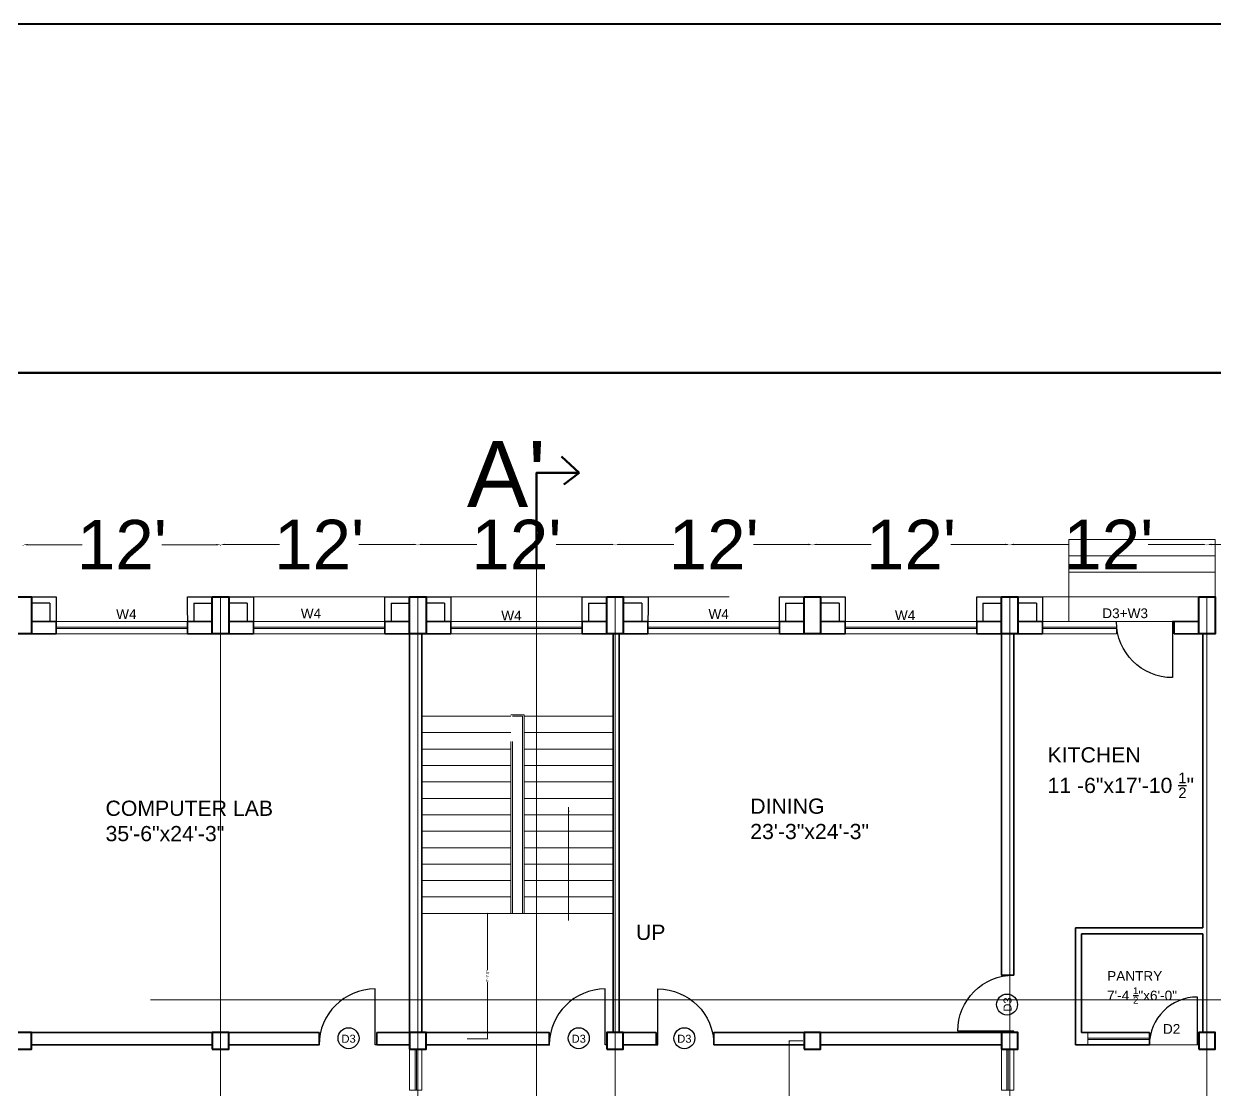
# Model space of a CAD drawing. Header units: feet. Extents: x 15113 to 123217, y -97269 to -8247.
# Drawn here: x 28387 to 29256, y -26551 to -25773 of the extents above; entities that cross this region are included whole.
import ezdxf

# ---------------------------------------------------------------- set-up
doc = ezdxf.new("R2010")
doc.units = ezdxf.units.FT
doc.header["$LTSCALE"] = 50.2
doc.header["$MEASUREMENT"] = 0
doc.header["$PDMODE"] = 3
for name, pattern in [('1', [0]), ('DASHED', [0.75, 0.5, -0.25]), ('DOT', [0.25, 0, -0.25]), ('HIDDEN', [0.375, 0.25, -0.125])]:
    doc.linetypes.add(name, pattern=pattern)
doc.layers.get('0').update_dxf_attribs({"lineweight": 35})
for name, color, linetype in [('C-ANNO-TABL-PATT', 7, 'Continuous'), ('Text', 164, 'Continuous'), ('Work', 250, 'Continuous')]:
    doc.layers.add(name, color=color, linetype=linetype)
for name, color, linetype, lineweight in [('column', 6, 'Continuous', 40), ('door', 42, 'Continuous', 25), ('drg seal', 250, 'Continuous', 120), ('WALL', 1, '1', 30)]:
    doc.layers.add(name, color=color, linetype=linetype, lineweight=lineweight)
doc.styles.add('2.2 INCH', font='arial.ttf', dxfattribs={"height": 2.2})
doc.styles.add('5.2 INCH', font='arial.ttf', dxfattribs={"height": 5.2})
doc.styles.add('7.1 INCH', font='arial.ttf', dxfattribs={"height": 7.1})
doc.styles.get("Standard").update_dxf_attribs({"font": 'arial.ttf'})
doc.dimstyles.new('2.2 INCH', dxfattribs={"dimscale": 0, "dimtxt": 5.2, "dimasz": 3.1, "dimexe": 0.18, "dimexo": 1.063, "dimgap": 0.09, "dimtad": 0, "dimdec": 0, "dimzin": 0, "dimdsep": 46, "dimlunit": 4, "dimtxsty": '5.2 INCH', "dimcen": 0, "dimclrd": 230, "dimclre": 230, "dimclrt": 164, "dimadec": 0, "dimazin": 0, "dimtfac": 1, "dimtdec": 0, "dimtofl": 0, "dimtmove": 0, "dimatfit": 3, "dimfxl": 0.5, "dimtolj": 1, "dimtzin": 0, "dimlwd": 15, "dimlwe": 15, "dimarcsym": 0})
doc.dimstyles.new('7.1INCH', dxfattribs={"dimtxt": 7.1, "dimasz": 3.5, "dimexe": 0, "dimexo": 0.2, "dimtad": 0, "dimlunit": 3, "dimtxsty": '7.1 INCH', "dimblk": 'ARCHTICK', "dimcen": 2.5, "dimclrd": 230, "dimclre": 230, "dimclrt": 164, "dimadec": 0, "dimazin": 0, "dimtfac": 1, "dimtmove": 0, "dimatfit": 3, "dimfxl": 1, "dimlwd": 9, "dimlwe": 18, "dimarcsym": 0})
doc.dimstyles.get("Standard").update_dxf_attribs({"dimscale": 20, "dimtxt": 0.18, "dimasz": 0.18, "dimexe": 0.18, "dimexo": 0.0625, "dimgap": 0.09, "dimtad": 0, "dimtih": 1, "dimtoh": 1, "dimdec": 1, "dimzin": 0, "dimdsep": 46, "dimlunit": 3, "dimtxsty": 'Standard', "dimblk": 'ARCHTICK', "dimcen": 0.09, "dimadec": 0, "dimazin": 0, "dimtfac": 1, "dimtdec": 1, "dimtofl": 0, "dimtmove": 0, "dimatfit": 3, "dimfxl": 0.5, "dimfxlon": 1, "dimtolj": 1, "dimtzin": 0, "dimarcsym": 0})

# ---------------------------------------------------------------- blocks, each defined once
blk = doc.blocks.new('_ArchTick')
at = {"color": 0, "linetype": 'ByBlock', "const_width": 0.15}
blk.add_lwpolyline([(-0.5, -0.5), (0.5, 0.5)], dxfattribs=at)
blk = doc.blocks.new('*D472')
at = {"layer": 'Defpoints', "color": 0, "transparency": 16777216}
for p in [(28530.25, -26153.17), (28386.25, -26191.3), (28530.25, -26191.3)]:
    blk.add_point(p, dxfattribs=at)
at = {"layer": 'WALL', "color": 230, "linetype": 'DOT', "lineweight": 15, "transparency": 16777216}
for p, q in [((28386.25, -26153.67), (28386.25, -26152.99)), ((28530.25, -26153.67), (28530.25, -26152.99))]:
    blk.add_line(p, q, dxfattribs=at)
at = {"layer": 'WALL', "color": 230, "lineweight": 15, "transparency": 16777216}
for p, q in [((28389.35, -26153.17), (28429.2, -26153.17)), ((28527.15, -26153.17), (28487.3, -26153.17))]:
    blk.add_line(p, q, dxfattribs=at)
at = {"layer": 'WALL', "color": 230, "transparency": 16777216}
for points in [[(28389.35, -26152.65), (28389.35, -26153.69), (28386.25, -26153.17)], [(28527.15, -26152.65), (28527.15, -26153.69), (28530.25, -26153.17)]]:
    blk.add_solid(points, dxfattribs=at)
at = {"layer": 'WALL', "color": 164, "transparency": 16777216, "insert": (28458.25, -26153.17), "char_height": 5.2, "attachment_point": 5, "style": '5.2 INCH'}
blk.add_mtext("\\A1;{\\H6.948x;12'}", dxfattribs=at)
blk = doc.blocks.new('*D473')
at = {"layer": 'Defpoints', "color": 0, "transparency": 16777216}
for p in [(28674.25, -26152.99), (28530.25, -26191.3), (28674.25, -26191.3)]:
    blk.add_point(p, dxfattribs=at)
at = {"layer": 'WALL', "color": 230, "linetype": 'DOT', "lineweight": 15, "transparency": 16777216}
for p, q in [((28530.25, -26153.49), (28530.25, -26152.81)), ((28674.25, -26153.49), (28674.25, -26152.81))]:
    blk.add_line(p, q, dxfattribs=at)
at = {"layer": 'WALL', "color": 230, "lineweight": 15, "transparency": 16777216}
for p, q in [((28533.35, -26152.99), (28573.2, -26152.99)), ((28671.15, -26152.99), (28631.3, -26152.99))]:
    blk.add_line(p, q, dxfattribs=at)
at = {"layer": 'WALL', "color": 230, "transparency": 16777216}
for points in [[(28533.35, -26152.47), (28533.35, -26153.51), (28530.25, -26152.99)], [(28671.15, -26152.47), (28671.15, -26153.51), (28674.25, -26152.99)]]:
    blk.add_solid(points, dxfattribs=at)
at = {"layer": 'WALL', "color": 164, "transparency": 16777216, "insert": (28602.25, -26152.99), "char_height": 5.2, "attachment_point": 5, "style": '5.2 INCH'}
blk.add_mtext("\\A1;{\\H6.948x;12'}", dxfattribs=at)
blk = doc.blocks.new('*D474')
at = {"layer": 'Defpoints', "color": 0, "transparency": 16777216}
for p in [(28818.25, -26152.99), (28674.25, -26191.3), (28818.25, -26191.3)]:
    blk.add_point(p, dxfattribs=at)
at = {"layer": 'WALL', "color": 230, "linetype": 'DOT', "lineweight": 15, "transparency": 16777216}
for p, q in [((28674.25, -26153.49), (28674.25, -26152.81)), ((28818.25, -26153.49), (28818.25, -26152.81))]:
    blk.add_line(p, q, dxfattribs=at)
at = {"layer": 'WALL', "color": 230, "lineweight": 15, "transparency": 16777216}
for p, q in [((28677.35, -26152.99), (28717.2, -26152.99)), ((28815.15, -26152.99), (28775.3, -26152.99))]:
    blk.add_line(p, q, dxfattribs=at)
at = {"layer": 'WALL', "color": 230, "transparency": 16777216}
for points in [[(28677.35, -26152.47), (28677.35, -26153.51), (28674.25, -26152.99)], [(28815.15, -26152.47), (28815.15, -26153.51), (28818.25, -26152.99)]]:
    blk.add_solid(points, dxfattribs=at)
at = {"layer": 'WALL', "color": 164, "transparency": 16777216, "insert": (28746.25, -26152.99), "char_height": 5.2, "attachment_point": 5, "style": '5.2 INCH'}
blk.add_mtext("\\A1;{\\H6.948x;12'}", dxfattribs=at)
blk = doc.blocks.new('*D475')
at = {"layer": 'Defpoints', "color": 0, "transparency": 16777216}
for p in [(28962.25, -26152.99), (28818.25, -26191.3), (28962.25, -26191.3)]:
    blk.add_point(p, dxfattribs=at)
at = {"layer": 'WALL', "color": 230, "linetype": 'DOT', "lineweight": 15, "transparency": 16777216}
for p, q in [((28818.25, -26153.49), (28818.25, -26152.81)), ((28962.25, -26153.49), (28962.25, -26152.81))]:
    blk.add_line(p, q, dxfattribs=at)
at = {"layer": 'WALL', "color": 230, "lineweight": 15, "transparency": 16777216}
for p, q in [((28821.35, -26152.99), (28861.2, -26152.99)), ((28959.15, -26152.99), (28919.3, -26152.99))]:
    blk.add_line(p, q, dxfattribs=at)
at = {"layer": 'WALL', "color": 230, "transparency": 16777216}
for points in [[(28821.35, -26152.47), (28821.35, -26153.51), (28818.25, -26152.99)], [(28959.15, -26152.47), (28959.15, -26153.51), (28962.25, -26152.99)]]:
    blk.add_solid(points, dxfattribs=at)
at = {"layer": 'WALL', "color": 164, "transparency": 16777216, "insert": (28890.25, -26152.99), "char_height": 5.2, "attachment_point": 5, "style": '5.2 INCH'}
blk.add_mtext("\\A1;{\\H6.948x;12'}", dxfattribs=at)
blk = doc.blocks.new('*D476')
at = {"layer": 'Defpoints', "color": 0, "transparency": 16777216}
for p in [(29106.25, -26152.99), (28962.25, -26191.3), (29106.25, -26191.3)]:
    blk.add_point(p, dxfattribs=at)
at = {"layer": 'WALL', "color": 230, "linetype": 'DOT', "lineweight": 15, "transparency": 16777216}
for p, q in [((28962.25, -26153.49), (28962.25, -26152.81)), ((29106.25, -26153.49), (29106.25, -26152.81))]:
    blk.add_line(p, q, dxfattribs=at)
at = {"layer": 'WALL', "color": 230, "lineweight": 15, "transparency": 16777216}
for p, q in [((28965.35, -26152.99), (29005.2, -26152.99)), ((29103.15, -26152.99), (29063.3, -26152.99))]:
    blk.add_line(p, q, dxfattribs=at)
at = {"layer": 'WALL', "color": 230, "transparency": 16777216}
for points in [[(28965.35, -26152.47), (28965.35, -26153.51), (28962.25, -26152.99)], [(29103.15, -26152.47), (29103.15, -26153.51), (29106.25, -26152.99)]]:
    blk.add_solid(points, dxfattribs=at)
at = {"layer": 'WALL', "color": 164, "transparency": 16777216, "insert": (29034.25, -26152.99), "char_height": 5.2, "attachment_point": 5, "style": '5.2 INCH'}
blk.add_mtext("\\A1;{\\H6.948x;12'}", dxfattribs=at)
blk = doc.blocks.new('*D477')
at = {"layer": 'Defpoints', "color": 0, "transparency": 16777216}
for p in [(29250.25, -26152.99), (29106.25, -26191.3), (29250.25, -26191.3)]:
    blk.add_point(p, dxfattribs=at)
at = {"layer": 'WALL', "color": 230, "linetype": 'DOT', "lineweight": 15, "transparency": 16777216}
for p, q in [((29106.25, -26153.49), (29106.25, -26152.81)), ((29250.25, -26153.49), (29250.25, -26152.81))]:
    blk.add_line(p, q, dxfattribs=at)
at = {"layer": 'WALL', "color": 230, "lineweight": 15, "transparency": 16777216}
for p, q in [((29109.35, -26152.99), (29149.2, -26152.99)), ((29247.15, -26152.99), (29207.3, -26152.99))]:
    blk.add_line(p, q, dxfattribs=at)
at = {"layer": 'WALL', "color": 230, "transparency": 16777216}
for points in [[(29109.35, -26152.47), (29109.35, -26153.51), (29106.25, -26152.99)], [(29247.15, -26152.47), (29247.15, -26153.51), (29250.25, -26152.99)]]:
    blk.add_solid(points, dxfattribs=at)
at = {"layer": 'WALL', "color": 164, "transparency": 16777216, "insert": (29178.25, -26152.99), "char_height": 5.2, "attachment_point": 5, "style": '5.2 INCH'}
blk.add_mtext("\\A1;{\\H6.948x;12'}", dxfattribs=at)
blk = doc.blocks.new('*D478')
at = {"layer": 'Defpoints', "color": 0, "transparency": 16777216}
for p in [(29394.25, -26152.99), (29250.25, -26191.3), (29394.25, -26266.3)]:
    blk.add_point(p, dxfattribs=at)
at = {"layer": 'WALL', "color": 230, "linetype": 'DOT', "lineweight": 15, "transparency": 16777216}
for p, q in [((29250.25, -26153.49), (29250.25, -26152.81)), ((29394.25, -26153.49), (29394.25, -26152.81))]:
    blk.add_line(p, q, dxfattribs=at)
at = {"layer": 'WALL', "color": 230, "lineweight": 15, "transparency": 16777216}
for p, q in [((29253.35, -26152.99), (29293.2, -26152.99)), ((29391.15, -26152.99), (29351.3, -26152.99))]:
    blk.add_line(p, q, dxfattribs=at)
at = {"layer": 'WALL', "color": 230, "transparency": 16777216}
for points in [[(29253.35, -26152.47), (29253.35, -26153.51), (29250.25, -26152.99)], [(29391.15, -26152.47), (29391.15, -26153.51), (29394.25, -26152.99)]]:
    blk.add_solid(points, dxfattribs=at)
at = {"layer": 'WALL', "color": 164, "transparency": 16777216, "insert": (29322.25, -26152.99), "char_height": 5.2, "attachment_point": 5, "style": '5.2 INCH'}
blk.add_mtext("\\A1;{\\H6.948x;12'}", dxfattribs=at)
blk = doc.blocks.new('*D489')
at = {"layer": 'Defpoints', "color": 0, "transparency": 16777216}
for p in [(28956.25, -26515.3), (28945.41, -26839.72), (28956.25, -26839.72)]:
    blk.add_point(p, dxfattribs=at)
at = {"layer": 'WALL', "color": 230, "lineweight": 15, "transparency": 16777216}
for p, q in [((28955.19, -26515.3), (28945.23, -26515.3)), ((28945.41, -26515.3), (28945.41, -26672.34)), ((28945.41, -26839.72), (28945.41, -26682.68)), ((28955.19, -26839.72), (28945.23, -26839.72))]:
    blk.add_line(p, q, dxfattribs=at)
at = {"layer": 'WALL', "color": 230, "lineweight": 15, "transparency": 16777216, "xscale": 1.1, "yscale": 1.1, "zscale": 1.1}
for p, rotation in [((28945.41, -26515.3), 90), ((28945.41, -26839.72), 270)]:
    blk.add_blockref('_ArchTick', p, dxfattribs=dict(at, rotation=rotation))
at = {"layer": 'WALL', "color": 164, "transparency": 16777216, "insert": (28945.41, -26677.51), "char_height": 2.2, "attachment_point": 5, "rotation": 90, "style": '2.2 INCH'}
blk.add_mtext('\\A1;27\'-0.4"', dxfattribs=at)
blk = doc.blocks.new('*D491')
at = {"layer": 'Defpoints', "color": 0, "transparency": 16777216}
for p in [(28677.25, -26422.3), (28677.25, -26513.8), (28725.22, -26513.8)]:
    blk.add_point(p, dxfattribs=at)
at = {"layer": 'WALL', "color": 230, "lineweight": 15, "transparency": 16777216}
for p, q in [((28710.22, -26422.3), (28725.4, -26422.3)), ((28725.22, -26422.3), (28725.22, -26463.76)), ((28725.22, -26513.8), (28725.22, -26472.33)), ((28710.22, -26513.8), (28725.4, -26513.8))]:
    blk.add_line(p, q, dxfattribs=at)
at = {"layer": 'WALL', "color": 230, "lineweight": 15, "transparency": 16777216, "xscale": 1.1, "yscale": 1.1, "zscale": 1.1}
for p, rotation in [((28725.22, -26422.3), 90), ((28725.22, -26513.8), 270)]:
    blk.add_blockref('_ArchTick', p, dxfattribs=dict(at, rotation=rotation))
at = {"layer": 'WALL', "color": 164, "transparency": 16777216, "insert": (28725.22, -26468.05), "char_height": 2.2, "attachment_point": 5, "rotation": 90, "style": '2.2 INCH'}
blk.add_mtext('\\A1;7\'-7.5"', dxfattribs=at)
blk = doc.blocks.new('*D509')
at = {"layer": 'Defpoints', "color": 0, "transparency": 16777216}
for p in [(28579.7, -26191.3), (28579.7, -42333.04), (28435.71, -42371.17)]:
    blk.add_point(p, dxfattribs=at)
at = {"layer": 'WALL', "color": 230, "linetype": 'DOT', "lineweight": 15, "transparency": 16777216}
for p, q in [((28435.71, -42333.54), (28435.71, -42332.86)), ((28579.7, -42332.54), (28579.7, -42333.22))]:
    blk.add_line(p, q, dxfattribs=at)
at = {"layer": 'WALL', "color": 230, "lineweight": 15, "transparency": 16777216}
for p, q in [((28438.81, -42333.04), (28478.66, -42333.04)), ((28576.6, -42333.04), (28536.75, -42333.04))]:
    blk.add_line(p, q, dxfattribs=at)
at = {"layer": 'WALL', "color": 230, "transparency": 16777216}
for points in [[(28438.81, -42332.53), (28438.81, -42333.56), (28435.71, -42333.04)], [(28576.6, -42332.53), (28576.6, -42333.56), (28579.7, -42333.04)]]:
    blk.add_solid(points, dxfattribs=at)
at = {"layer": 'WALL', "color": 164, "transparency": 16777216, "insert": (28507.7, -42333.04), "char_height": 5.2, "attachment_point": 5, "style": '5.2 INCH'}
blk.add_mtext("\\A1;{\\H6.948x;12'}", dxfattribs=at)

msp = doc.modelspace()

# ---------------------------------------------------------------- linework, layer by layer
at = {"color": 24, "lineweight": 18}
for p, q in [((29149.41467, -26209.29584), (29149.41467, -26149.29584)), ((29149.41467, -26149.29584), (29256.24801, -26149.29584)), ((29256.24801, -26191.29584), (29256.24801, -26149.29584)), ((29149.41467, -26161.29584), (29256.24801, -26161.29584)), ((29149.41467, -26173.29584), (29256.24801, -26173.29584)), ((28742.24801, -26277.29584), (28751.74801, -26277.29584)), ((28743.24801, -26278.29584), (28750.74801, -26278.29584)), ((28750.74801, -26422.29584), (28750.74801, -26278.29584)), ((28750.74801, -26422.29584), (28750.74801, -26278.29584)), ((28750.74801, -26422.29584), (28750.74801, -26278.29584)), ((28750.74801, -26422.29584), (28750.74801, -26278.29584)), ((28751.74801, -26422.29584), (28751.74801, -26277.29584)), ((28751.74801, -26422.29584), (28751.74801, -26277.29584)), ((28751.74801, -26422.29584), (28751.74801, -26277.29584)), ((28751.74801, -26422.29584), (28751.74801, -26277.29584)), ((28751.74801, -26278.29584), (28816.74801, -26278.29584)), ((28751.74801, -26278.29584), (28816.74801, -26278.29584)), ((28751.74801, -26278.29584), (28816.74801, -26278.29584)), ((28751.74801, -26278.29584), (28816.74801, -26278.29584)), ((28751.74801, -26290.29584), (28816.74801, -26290.29584)), ((28751.74801, -26290.29584), (28816.74801, -26290.29584)), ((28751.74801, -26290.29584), (28816.74801, -26290.29584)), ((28751.74801, -26290.29584), (28816.74801, -26290.29584)), ((28751.74801, -26302.29584), (28816.74801, -26302.29584)), ((28751.74801, -26302.29584), (28816.74801, -26302.29584)), ((28751.74801, -26302.29584), (28816.74801, -26302.29584)), ((28751.74801, -26302.29584), (28816.74801, -26302.29584)), ((28751.74801, -26314.29584), (28816.74801, -26314.29584)), ((28751.74801, -26314.29584), (28816.74801, -26314.29584)), ((28751.74801, -26314.29584), (28816.74801, -26314.29584)), ((28751.74801, -26314.29584), (28816.74801, -26314.29584)), ((28751.74801, -26326.29584), (28816.74801, -26326.29584)), ((28751.74801, -26326.29584), (28816.74801, -26326.29584)), ((28751.74801, -26326.29584), (28816.74801, -26326.29584)), ((28751.74801, -26326.29584), (28816.74801, -26326.29584)), ((28751.74801, -26338.29584), (28816.74801, -26338.29584)), ((28751.74801, -26338.29584), (28816.74801, -26338.29584)), ((28751.74801, -26338.29584), (28816.74801, -26338.29584)), ((28751.74801, -26338.29584), (28816.74801, -26338.29584)), ((28751.74801, -26350.29584), (28816.74801, -26350.29584)), ((28751.74801, -26350.29584), (28816.74801, -26350.29584)), ((28751.74801, -26350.29584), (28816.74801, -26350.29584)), ((28751.74801, -26350.29584), (28816.74801, -26350.29584)), ((28751.74801, -26362.29584), (28816.74801, -26362.29584)), ((28751.74801, -26362.29584), (28816.74801, -26362.29584)), ((28751.74801, -26362.29584), (28816.74801, -26362.29584)), ((28751.74801, -26362.29584), (28816.74801, -26362.29584)), ((28751.74801, -26374.29584), (28816.74801, -26374.29584)), ((28751.74801, -26374.29584), (28816.74801, -26374.29584)), ((28751.74801, -26374.29584), (28816.74801, -26374.29584)), ((28751.74801, -26374.29584), (28816.74801, -26374.29584)), ((28751.74801, -26386.29584), (28816.74801, -26386.29584)), ((28751.74801, -26386.29584), (28816.74801, -26386.29584)), ((28751.74801, -26386.29584), (28816.74801, -26386.29584)), ((28751.74801, -26386.29584), (28816.74801, -26386.29584)), ((28751.74801, -26398.29584), (28816.74801, -26398.29584)), ((28751.74801, -26398.29584), (28816.74801, -26398.29584)), ((28751.74801, -26398.29584), (28816.74801, -26398.29584)), ((28751.74801, -26398.29584), (28816.74801, -26398.29584)), ((28751.74801, -26410.29584), (28816.74801, -26410.29584)), ((28751.74801, -26410.29584), (28816.74801, -26410.29584)), ((28751.74801, -26410.29584), (28816.74801, -26410.29584)), ((28751.74801, -26410.29584), (28816.74801, -26410.29584)), ((28677.24801, -26422.29584), (28816.74801, -26422.29584)), ((28677.24801, -26422.29584), (28816.74801, -26422.29584)), ((28677.24801, -26422.29584), (28816.74801, -26422.29584)), ((28677.24801, -26422.29584), (28816.74801, -26422.29584))]:
    msp.add_line(p, q, dxfattribs=at)
at = {"color": 230, "linetype": 'DASHED', "lineweight": 18, "ltscale": 15}
for p, q in [((27960.24801, -26191.29584), (29244.24801, -26191.29584)), ((28530.24801, -26191.29584), (28530.24801, -26920.29584)), ((28530.24801, -26191.29584), (28530.24801, -26971.29584)), ((28674.24801, -26191.29584), (28674.24801, -26971.29584)), ((28818.24801, -26191.29584), (28818.24801, -26971.29584)), ((29106.24801, -26191.29584), (29106.24801, -26971.29584)), ((29250.24801, -26191.29584), (29250.24801, -26896.29584))]:
    msp.add_line(p, q, dxfattribs=at)
at = {"color": 1}
for p, q in [((28405.75596, -26209.29527), (28392.24801, -26209.29584)), ((28410.24801, -26209.29584), (28392.24801, -26209.29584)), ((28410.24801, -26209.29584), (28410.24801, -26218.29584)), ((28410.24801, -26209.29584), (28410.24801, -26218.29584)), ((28524.24801, -26209.29584), (28506.24801, -26209.29584)), ((28506.24801, -26209.29584), (28506.24801, -26218.29584)), ((28536.24801, -26209.29584), (28554.24801, -26209.29584)), ((28554.24801, -26209.29584), (28554.24801, -26218.29584)), ((28650.24801, -26209.29584), (28668.24801, -26209.29584)), ((28650.24801, -26209.29584), (28650.24801, -26218.29584)), ((28668.24801, -26209.29584), (28668.24801, -26509.29584)), ((28698.24801, -26209.29584), (28680.24801, -26209.29584)), ((28698.24801, -26209.29584), (28698.24801, -26218.29584)), ((28812.24801, -26209.29584), (28794.24801, -26209.29584)), ((28794.24801, -26209.29584), (28794.24801, -26218.29584)), ((28824.24801, -26209.29584), (28842.24801, -26209.29584)), ((28842.24801, -26209.29584), (28842.24801, -26218.29584)), ((28938.24801, -26209.29584), (28956.24801, -26209.29584)), ((28938.24801, -26209.29584), (28938.24801, -26218.29584)), ((28986.24801, -26209.29584), (28968.24801, -26209.29584)), ((28986.24801, -26209.29584), (28986.24801, -26218.29584)), ((29100.24801, -26209.29584), (29082.24801, -26209.29584)), ((29082.24801, -26209.29584), (29082.24801, -26218.29584)), ((29112.24801, -26209.29584), (29130.24801, -26209.29584)), ((29130.24801, -26209.29584), (29130.24801, -26218.29584)), ((29226.24801, -26209.29584), (29244.24801, -26209.29584)), ((29226.24801, -26209.29584), (29226.24801, -26218.29584)), ((28410.24801, -26218.29584), (28392.24801, -26218.29584)), ((28410.24801, -26218.29584), (28392.24801, -26218.29584)), ((28524.24801, -26218.29584), (28506.24801, -26218.29584)), ((28536.24801, -26218.29584), (28554.24801, -26218.29584)), ((28650.24801, -26218.29584), (28668.24801, -26218.29584)), ((28677.24801, -26218.29584), (28677.24801, -26509.29584)), ((28698.24801, -26218.29584), (28680.24801, -26218.29584)), ((28812.24801, -26218.29584), (28794.24801, -26218.29584)), ((28816.74801, -26218.29584), (28816.74801, -26509.29584)), ((28821.24801, -26218.29584), (28821.24801, -26509.29584)), ((28824.24801, -26218.29584), (28842.24801, -26218.29584)), ((28938.24801, -26218.29584), (28956.24801, -26218.29584)), ((28986.24801, -26218.29584), (28968.24801, -26218.29584)), ((29100.24801, -26218.29584), (29082.24801, -26218.29584)), ((29100.24801, -26218.29584), (29100.24801, -26461.29584)), ((29100.24801, -26218.29584), (29100.24801, -26461.29584)), ((29100.24801, -26218.29584), (29100.24801, -26461.29584)), ((29109.24801, -26218.29584), (29109.24801, -26461.29584)), ((29109.24801, -26218.29584), (29109.24801, -26461.29584)), ((29109.24801, -26218.29584), (29109.24801, -26461.29584)), ((29112.24801, -26218.29584), (29130.24801, -26218.29584)), ((29226.24801, -26218.29584), (29244.24801, -26218.29584)), ((29247.24801, -26218.29584), (29247.24801, -26432.79584)), ((29154.24801, -26432.79584), (29154.24801, -26518.29584)), ((29247.24801, -26432.79584), (29154.24801, -26432.79584)), ((29158.74801, -26437.29584), (29158.74801, -26509.29584)), ((29247.24801, -26437.29584), (29158.74801, -26437.29584)), ((29247.24801, -26437.29584), (29247.24801, -26509.29584)), ((28392.24801, -26509.29584), (28524.24801, -26509.29584)), ((28668.24801, -26509.29584), (28644.24801, -26509.29584)), ((28824.24801, -26509.29584), (28848.24801, -26509.29584)), ((28890.30115, -26509.29584), (28956.24801, -26509.29584)), ((28968.24801, -26509.29584), (29100.24801, -26509.29584)), ((29208.24801, -26509.29584), (29158.74801, -26509.29584)), ((28392.24801, -26518.29584), (28524.24801, -26518.29584)), ((28668.24801, -26518.29584), (28644.24801, -26518.29584)), ((28824.24801, -26518.29584), (28848.24801, -26518.29584)), ((28890.30115, -26518.29584), (28956.24801, -26518.29584)), ((28968.24801, -26518.29584), (29100.24801, -26518.29584)), ((29208.24801, -26518.29584), (29154.24801, -26518.29584))]:
    msp.add_line(p, q, dxfattribs=at)
at = {"color": 5, "lineweight": 18}
for p, q in [((28506.24801, -26209.29584), (28410.24801, -26209.29584)), ((28554.24801, -26209.29584), (28650.24801, -26209.29584)), ((28794.24801, -26209.29584), (28698.24801, -26209.29584)), ((28842.24801, -26209.29584), (28938.24801, -26209.29584)), ((29082.24801, -26209.29584), (28986.24801, -26209.29584)), ((29130.24801, -26209.29584), (29190.24801, -26209.29584)), ((29184.19486, -26209.29584), (29184.19486, -26218.29584)), ((29190.24801, -26209.29584), (29226.24801, -26209.29584)), ((28506.24801, -26213.29584), (28410.24801, -26213.29584)), ((28506.24801, -26214.29584), (28410.24801, -26214.29584)), ((28554.24801, -26213.29584), (28650.24801, -26213.29584)), ((28554.24801, -26214.29584), (28650.24801, -26214.29584)), ((28794.24801, -26213.29584), (28698.24801, -26213.29584)), ((28794.24801, -26214.29584), (28698.24801, -26214.29584)), ((28842.24801, -26213.29584), (28938.24801, -26213.29584)), ((28842.24801, -26214.29584), (28938.24801, -26214.29584)), ((29082.24801, -26213.29584), (28986.24801, -26213.29584)), ((29082.24801, -26214.29584), (28986.24801, -26214.29584)), ((29130.24801, -26213.29584), (29184.19486, -26213.29584)), ((29130.24801, -26214.29584), (29184.19486, -26214.29584)), ((28506.24801, -26218.29584), (28410.24801, -26218.29584)), ((28554.24801, -26218.29584), (28650.24801, -26218.29584)), ((28794.24801, -26218.29584), (28698.24801, -26218.29584)), ((28842.24801, -26218.29584), (28938.24801, -26218.29584)), ((29082.24801, -26218.29584), (28986.24801, -26218.29584)), ((29130.24801, -26218.29584), (29184.19486, -26218.29584)), ((29163.24801, -26509.29584), (29163.24801, -26518.29584)), ((29208.24801, -26513.29584), (29163.24801, -26513.29584)), ((28668.24178, -26551.29584), (28668.24178, -26521.29584)), ((28672.24178, -26551.29584), (28672.24178, -26521.29584)), ((28673.24178, -26551.29397), (28673.24178, -26521.29584)), ((28677.24178, -26551.29397), (28677.24178, -26521.29584)), ((29100.24178, -26551.29584), (29100.24178, -26521.29584)), ((29104.24178, -26551.29584), (29104.24178, -26521.29584)), ((29105.24178, -26551.29397), (29105.24178, -26521.29584)), ((29109.24178, -26551.29397), (29109.24178, -26521.29584)), ((29208.24801, -26514.29584), (29163.24801, -26514.29584)), ((29208.24801, -26518.29584), (29244.24801, -26518.29584)), ((28668.24178, -26551.29584), (28677.24178, -26551.29397)), ((29100.24178, -26551.29584), (29109.24178, -26551.29397))]:
    msp.add_line(p, q, dxfattribs=at)
at = {"color": 24, "linetype": 'HIDDEN', "lineweight": 18, "ltscale": 10}
for p, q in [((28677.24801, -26278.29584), (28742.24801, -26278.29584)), ((28677.24801, -26278.29584), (28742.24801, -26278.29584)), ((28677.24801, -26278.29584), (28742.24801, -26278.29584)), ((28677.24801, -26278.29584), (28742.24801, -26278.29584)), ((28742.24801, -26422.29584), (28742.24801, -26277.29584)), ((28742.24801, -26422.29584), (28742.24801, -26277.29584)), ((28742.24801, -26422.29584), (28742.24801, -26277.29584)), ((28742.24801, -26422.29584), (28742.24801, -26277.29584)), ((28743.24801, -26422.29584), (28743.24801, -26278.29584)), ((28743.24801, -26422.29584), (28743.24801, -26278.29584)), ((28743.24801, -26422.29584), (28743.24801, -26278.29584)), ((28743.24801, -26422.29584), (28743.24801, -26278.29584)), ((28677.24801, -26290.29584), (28742.24801, -26290.29584)), ((28677.24801, -26290.29584), (28742.24801, -26290.29584)), ((28677.24801, -26290.29584), (28742.24801, -26290.29584)), ((28677.24801, -26290.29584), (28742.24801, -26290.29584)), ((28677.24801, -26302.29584), (28742.24801, -26302.29584)), ((28677.24801, -26302.29584), (28742.24801, -26302.29584)), ((28677.24801, -26302.29584), (28742.24801, -26302.29584)), ((28677.24801, -26302.29584), (28742.24801, -26302.29584)), ((28677.24801, -26314.29584), (28742.24801, -26314.29584)), ((28677.24801, -26314.29584), (28742.24801, -26314.29584)), ((28677.24801, -26314.29584), (28742.24801, -26314.29584)), ((28677.24801, -26314.29584), (28742.24801, -26314.29584)), ((28677.24801, -26326.29584), (28742.24801, -26326.29584)), ((28677.24801, -26326.29584), (28742.24801, -26326.29584)), ((28677.24801, -26326.29584), (28742.24801, -26326.29584)), ((28677.24801, -26326.29584), (28742.24801, -26326.29584)), ((28677.24801, -26338.29584), (28742.24801, -26338.29584)), ((28677.24801, -26338.29584), (28742.24801, -26338.29584)), ((28677.24801, -26338.29584), (28742.24801, -26338.29584)), ((28677.24801, -26338.29584), (28742.24801, -26338.29584)), ((28677.24801, -26350.29584), (28742.24801, -26350.29584)), ((28677.24801, -26350.29584), (28742.24801, -26350.29584)), ((28677.24801, -26350.29584), (28742.24801, -26350.29584)), ((28677.24801, -26350.29584), (28742.24801, -26350.29584)), ((28677.24801, -26362.29584), (28742.24801, -26362.29584)), ((28677.24801, -26362.29584), (28742.24801, -26362.29584)), ((28677.24801, -26362.29584), (28742.24801, -26362.29584)), ((28677.24801, -26362.29584), (28742.24801, -26362.29584)), ((28677.24801, -26374.29584), (28742.24801, -26374.29584)), ((28677.24801, -26374.29584), (28742.24801, -26374.29584)), ((28677.24801, -26374.29584), (28742.24801, -26374.29584)), ((28677.24801, -26374.29584), (28742.24801, -26374.29584)), ((28677.24801, -26386.29584), (28742.24801, -26386.29584)), ((28677.24801, -26386.29584), (28742.24801, -26386.29584)), ((28677.24801, -26386.29584), (28742.24801, -26386.29584)), ((28677.24801, -26386.29584), (28742.24801, -26386.29584)), ((28677.24801, -26398.29584), (28742.24801, -26398.29584)), ((28677.24801, -26398.29584), (28742.24801, -26398.29584)), ((28677.24801, -26398.29584), (28742.24801, -26398.29584)), ((28677.24801, -26398.29584), (28742.24801, -26398.29584))]:
    msp.add_line(p, q, dxfattribs=at)
at = {"lineweight": 70, "flags": 128}
for points in [[(28791.90521, -26100.63325), (28779.13833, -26088.8633)], [(28791.90521, -26100.63325), (28760.91626, -26100.63325), (28760.91626, -26167.70398)], [(28791.90521, -26100.63325), (28780.75785, -26109.25518)]]:
    msp.add_lwpolyline(points, dxfattribs=at)
at = {"color": 1}
for points in [[(29109.24801, -26218.29584), (29109.24801, -26467.29584), (29100.24801, -26467.29584), (29100.24801, -26218.29584)], [(28536.24801, -26518.29584), (28602.19486, -26518.29584), (28602.19486, -26509.29584), (28536.24801, -26509.29584)], [(28644.24801, -26518.29584), (28644.24801, -26509.29584)], [(28680.24801, -26509.29584), (28770.19486, -26509.29584), (28770.19486, -26518.29584), (28680.24801, -26518.29584)], [(28680.24801, -26518.29584), (28680.24801, -26509.29584)], [(28848.24801, -26518.29584), (28848.24801, -26509.29584)], [(28890.30115, -26518.29584), (28890.30115, -26509.29584)], [(29208.24801, -26509.29584), (29208.24801, -26518.29584)]]:
    msp.add_lwpolyline(points, dxfattribs=at)
at = {"layer": 'C-ANNO-TABL-PATT', "linetype": 'DASHED', "lineweight": 9, "ltscale": 50}
for p, q in [((28760.91626, -26167.70398), (28760.91626, -27061.44761)), ((29734.0332, -26485.26131), (27882.23032, -26485.26131))]:
    msp.add_line(p, q, dxfattribs=at)
at = {"layer": 'column'}
for points in [[(27216.67754, -25772.97225), (31524.68479, -25772.97225), (31524.68479, -34769.11425), (27216.67754, -34769.11425)], [(28380.24801, -26191.29584), (28392.24801, -26191.29584), (28392.24801, -26218.29584), (28380.24801, -26218.29584)], [(28524.24801, -26191.29584), (28536.24801, -26191.29584), (28536.24801, -26218.29584), (28524.24801, -26218.29584)], [(28668.24801, -26191.29584), (28680.24801, -26191.29584), (28680.24801, -26218.29584), (28668.24801, -26218.29584)], [(28812.24801, -26191.29584), (28824.24801, -26191.29584), (28824.24801, -26218.29584), (28812.24801, -26218.29584)], [(28956.24801, -26191.29584), (28968.24801, -26191.29584), (28968.24801, -26218.29584), (28956.24801, -26218.29584)], [(29100.24801, -26191.29584), (29112.24801, -26191.29584), (29112.24801, -26218.29584), (29100.24801, -26218.29584)], [(29244.24801, -26191.29584), (29256.24801, -26191.29584), (29256.24801, -26218.29584), (29244.24801, -26218.29584)], [(28380.24801, -26521.29584), (28392.24801, -26521.29584), (28392.24801, -26509.29584), (28380.24801, -26509.29584)], [(28524.24801, -26521.29584), (28536.24801, -26521.29584), (28536.24801, -26509.29584), (28524.24801, -26509.29584)], [(28668.24801, -26521.29584), (28680.24801, -26521.29584), (28680.24801, -26509.29584), (28668.24801, -26509.29584)], [(28812.24801, -26521.29584), (28824.24801, -26521.29584), (28824.24801, -26509.29584), (28812.24801, -26509.29584)], [(28956.24801, -26521.29584), (28968.24801, -26521.29584), (28968.24801, -26509.29584), (28956.24801, -26509.29584)], [(29100.24801, -26521.29584), (29112.24801, -26521.29584), (29112.24801, -26509.29584), (29100.24801, -26509.29584)], [(29244.24801, -26521.29584), (29256.24801, -26521.29584), (29256.24801, -26509.29584), (29244.24801, -26509.29584)]]:
    msp.add_lwpolyline(points, close=True, dxfattribs=at)
at = {"layer": 'door'}
for points in [[(29226.24801, -26209.29584), (29225.07986, -26209.29584), (29225.07986, -26250.18084, -0.414213562), (29184.19486, -26209.29584, -1.090934588)], [(29109.24801, -26509.34898), (29109.24801, -26508.18084), (29068.36301, -26508.18084, -0.414213562), (29109.24801, -26467.29584, -1.090934588)], [(28644.24801, -26518.29584), (28643.07986, -26518.29584), (28643.07986, -26477.41084, 0.414213562), (28602.19486, -26518.29584, 1.090934588)], [(28812.24801, -26518.29584), (28811.07986, -26518.29584), (28811.07986, -26477.41084, 0.414213562), (28770.19486, -26518.29584, 1.090934588)], [(28848.24801, -26518.29584), (28849.41615, -26518.29584), (28849.41615, -26477.41084, -0.414213562), (28890.30115, -26518.29584, -1.090934588)], [(29244.24801, -26518.29275), (29243.24801, -26518.29283), (29243.245, -26483.29283, 0.414213562), (29208.24801, -26518.29584, 1.090934588)]]:
    msp.add_lwpolyline(points, format="xyb", dxfattribs=at)
at = {"layer": 'drg seal', "lineweight": 70}
msp.add_lwpolyline([(30834.55937, -28339.40942), (30834.55937, -26027.63743), (27777.84032, -26027.63743), (27777.84032, -28339.40942), (30834.14319, -28339.40942)], dxfattribs=at)
at = {"layer": 'WALL', "ltscale": 4}
for p, q in [((28405.75645, -26195.79571), (28392.24801, -26195.79571)), ((28405.75645, -26195.79571), (28405.75596, -26209.29527)), ((28510.73957, -26195.79571), (28510.73908, -26209.29527)), ((28510.73957, -26195.79571), (28524.24801, -26195.79571)), ((28549.75645, -26195.79571), (28536.24801, -26195.79571)), ((28549.75645, -26195.79571), (28549.75596, -26209.29527)), ((28654.73957, -26195.79571), (28654.73908, -26209.29527)), ((28654.73957, -26195.79571), (28668.24801, -26195.79571)), ((28693.75645, -26195.79571), (28680.24801, -26195.79571)), ((28693.75645, -26195.79571), (28693.75596, -26209.29527)), ((28798.73957, -26195.79571), (28798.73908, -26209.29527)), ((28798.73957, -26195.79571), (28812.24801, -26195.79571)), ((28837.75645, -26195.79571), (28824.24801, -26195.79571)), ((28837.75645, -26195.79571), (28837.75596, -26209.29527)), ((28942.73957, -26195.79571), (28942.73908, -26209.29527)), ((28942.73957, -26195.79571), (28956.24801, -26195.79571)), ((28981.75645, -26195.79571), (28968.24801, -26195.79571)), ((28981.75645, -26195.79571), (28981.75596, -26209.29527)), ((29086.73957, -26195.79571), (29086.73908, -26209.29527)), ((29086.73957, -26195.79571), (29100.24801, -26195.79571)), ((29125.75645, -26195.79571), (29112.24801, -26195.79571)), ((29125.75645, -26195.79571), (29125.75596, -26209.29527))]:
    msp.add_line(p, q, dxfattribs=at)
for points in [[(28362.24882, -26218.29527), (28362.24785, -26191.29584), (28410.25657, -26191.29584), (28410.24801, -26218.29539)], [(28506.24882, -26218.29527), (28506.24785, -26191.29584), (28554.25657, -26191.29584), (28554.24801, -26218.29539)], [(28650.24882, -26218.29527), (28650.24785, -26191.29584), (28698.25657, -26191.29584), (28698.24801, -26218.29539)], [(28794.24882, -26218.29527), (28794.24785, -26191.29584), (28842.25657, -26191.29584), (28842.24801, -26218.29539)], [(28938.24882, -26218.29527), (28938.24785, -26191.29584), (28986.25657, -26191.29584), (28986.24801, -26218.29539)], [(29082.24882, -26218.29527), (29082.24785, -26191.29584), (29130.25657, -26191.29584), (29130.24801, -26218.29539)]]:
    msp.add_lwpolyline(points, dxfattribs=at)
at = {"layer": 'WALL', "color": 0, "ltscale": 4}
for centre in [(29104.33023, -26488.79335), (28623.69238, -26513.37806), (28791.69238, -26513.37806), (28868.80363, -26513.37806)]:
    msp.add_circle(centre, 7.65471, dxfattribs=at)
at = {"layer": 'Work', "color": 24, "linetype": 'HIDDEN', "lineweight": 18, "ltscale": 10}
msp.add_line((28742.24801, -26410.29584), (28677.24801, -26410.29584), dxfattribs=at)
msp.add_line((28742.24801, -26410.29584), (28677.24801, -26410.29584), dxfattribs=at)
msp.add_line((28742.24801, -26410.29584), (28677.24801, -26410.29584), dxfattribs=at)
msp.add_line((28742.24801, -26410.29584), (28677.24801, -26410.29584), dxfattribs=at)

# ---------------------------------------------------------------- texts
at = {"layer": 'Text', "style": '7.1 INCH'}
for s, insert, char_height, width, attachment_point in [('W4', (28468.93703, -26200.27942), 7.1, 10.7407754, 3), ('W4', (28588.83539, -26199.79751), 7.1, 10.7407754, 1), ('W4', (28886.40941, -26200.19524), 7.1, 10.7407754, 1), ('\\pt7.1;D3+W3', (29207.20569, -26199.66211), 7.1, 41.2746468, 3), ('W4', (28750.03937, -26201.3774), 7.1, 10.7407754, 3), ('W4', (29022.49283, -26201.08139), 7.1, 10.7407754, 1), ('\\A1;\\pi67.98;{\\fArial|b0|i0|c186|p34;KITCHEN\\P\\pi64.04;}11{\\fArial|b0|i0|c186|p34; -}6{\\fArial|b0|i0|c186|p34;"x}17{\\fArial|b0|i0|c186|p34;\'-}10 {\\H0.7x;\\S1/2;}"', (29065.88137, -26301.01391), 11.09375, 266.255199, 1), ('\\A1;\\pi50.36;{\\fArial|b0|i0|c186|p34;COMPUTER LAB\\P\\pi61.67;35\'-}6{\\fArial|b0|i0|c186|p34;"x24\'-}3{\\fArial|b0|i0|c186|p34;"}', (28395.92597, -26339.97822), 11.09375, 239.490969, 1), ('\\A1;\\pi72.32;\\P{\\fArial|b0|i0|c186|p34;DINING\\P\\pi68.18;}23{\\fArial|b0|i0|c186|p34;\'}-3"{\\fArial|b0|i0|c186|p34;x24\'-}3{\\fArial|b0|i0|c186|p34;"}', (28844.56758, -26319.9595), 11.09375, 114.3066755, 1), ('\\pi64.04;UP', (28769.40522, -26430.51895), 11.09375, 4.0272666, 1), ('\\A1;\\pi11.56;PANTRY\\P\\pi11.49;7\'-4 {\\H0.7x;\\S1/2;}"x6\'-0"', (29165.84195, -26464.38683), 7.1, 78.9112672, 1), ('D2', (29230.79657, -26503.04675), 7.1, 10.7407754, 3)]:
    msp.add_mtext(s, dxfattribs=dict(at, insert=insert, char_height=char_height, width=width, attachment_point=attachment_point))
at = {"layer": 'WALL', "color": 0, "ltscale": 4}
for s, width, insert, char_height, attachment_point in [(" A'", 1732.9701349, (28767.60281, -26077.58181, 0.06416), 48, 3), ('D3', 224.7697118, (28618.48539, -26510.82093, -0.03066), 5.840714, 1), ('D3', 224.7697118, (28786.48539, -26510.82093, -0.03066), 5.840714, 1), ('D3', 224.7697118, (28874.01062, -26510.82093, -0.03066), 5.840714, 3)]:
    msp.add_mtext_dynamic_manual_height_columns(s, width=width, gutter_width=75, heights=[0], dxfattribs=dict(at, insert=insert, char_height=char_height, attachment_point=attachment_point))
at = {"layer": 'WALL', "color": 0, "ltscale": 4, "insert": (29101.7731, -26483.58637, -0.03066), "char_height": 5.840714, "attachment_point": 3, "rotation": 90}
msp.add_mtext_dynamic_manual_height_columns('D3', width=224.7697118, gutter_width=75, heights=[0], dxfattribs=at)

# ---------------------------------------------------------------- dimensions: what is measured, and where the dimension line sits
at = {"layer": 'WALL'}
for base, p1, p2, picture, middle in [((28530.24801, -26153.17052), (28386.25221, -26191.29584), (28530.24801, -26191.29584), '*D472', (28458.25011, -26153.17052)), ((28674.24801, -26152.99052), (28530.25221, -26191.29584), (28674.24801, -26191.29584), '*D473', (28602.25011, -26152.99052)), ((28818.24801, -26152.99052), (28674.25221, -26191.29584), (28818.24801, -26191.29584), '*D474', (28746.25011, -26152.99052)), ((28962.25221, -26152.99052), (28818.24801, -26191.29584), (28962.25221, -26191.29584), '*D475', (28890.25011, -26152.99052)), ((29106.24801, -26152.99052), (28962.24801, -26191.29584), (29106.24801, -26191.29584), '*D476', (29034.24801, -26152.99052)), ((29250.24801, -26152.99052), (29106.24801, -26191.29584), (29250.24801, -26191.29584), '*D477', (29178.24801, -26152.99052)), ((29394.24801, -26152.99052), (29250.24801, -26191.29584), (29394.24801, -26266.29584), '*D478', (29322.24801, -26152.99052)), ((28579.70081, -42333.04282), (28435.70501, -42371.16814), (28579.70081, -26191.29584), '*D509', (28507.70291, -42333.04282))]:
    dim = msp.add_linear_dim(base=base, p1=p1, p2=p2, text='{\\H6.948x;<>}', dimstyle='2.2 INCH', override={"dimscale": 1, "dimfxlon": 1, "dimtfillclr": 2}, dxfattribs=at)
    dim.commit()
    dim.dimension.update_dxf_attribs({"geometry": picture, "text_midpoint": middle})
for base, p1, p2, picture, middle in [((28725.22144, -26513.79584), (28677.24801, -26422.29584), (28677.24801, -26513.79584), '*D491', (28725.22144, -26468.04584)), ((28945.40514, -26839.72255), (28956.24801, -26515.29584), (28956.24801, -26839.72255), '*D489', (28945.40514, -26677.50919))]:
    dim = msp.add_linear_dim(base=base, p1=p1, p2=p2, angle=90, dimstyle='Standard', override={"dimscale": 1, "dimtxt": 2.2, "dimasz": 1.1, "dimexo": 1.063, "dimtih": 0, "dimtoh": 0, "dimtxsty": '2.2 INCH', "dimcen": 0, "dimclrd": 230, "dimclre": 230, "dimclrt": 164, "dimfxl": 15, "dimtfillclr": 2, "dimlwd": 15, "dimlwe": 15}, dxfattribs=at)
    dim.commit()
    dim.dimension.update_dxf_attribs({"geometry": picture, "text_midpoint": middle})

# ---------------------------------------------------------------- leaders
at = {"layer": 'Work', "lineweight": 18}
msp.add_leader([(28784.33148, -26344.83948), (28784.33148, -26427.35491)], dimstyle='7.1INCH', dxfattribs=at)

doc.saveas('drawing.dxf')
